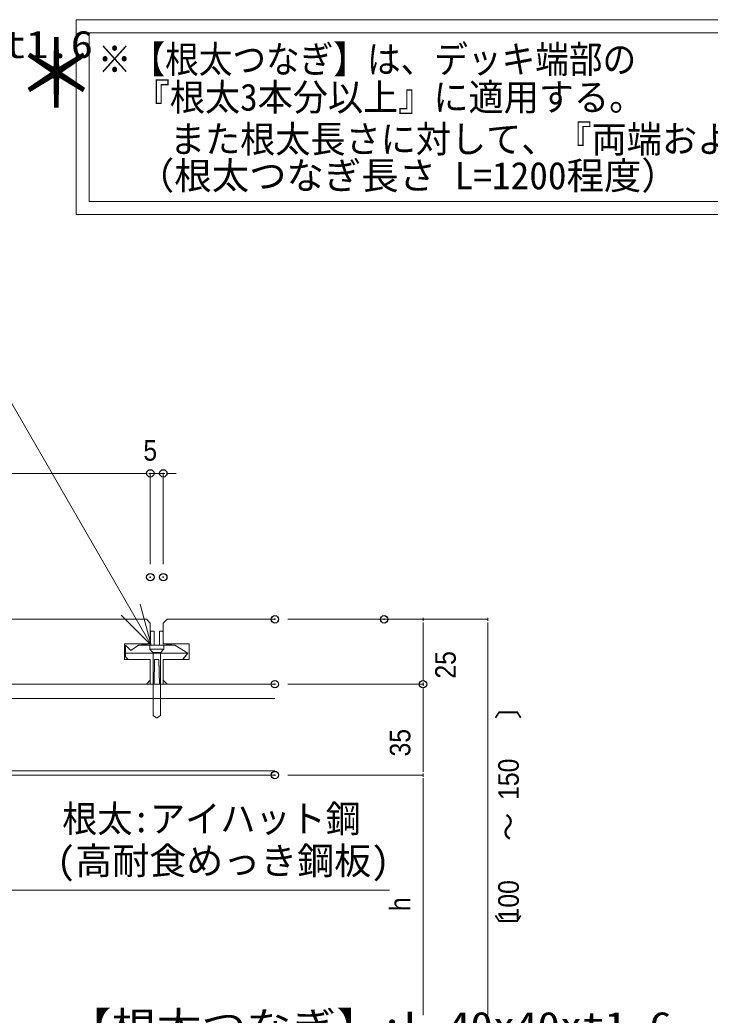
# Model space of a CAD drawing. Units: millimetres, scale not verified. Extents: x -12715 to 12220, y -3398 to 4210.
# Drawn here: x -2999.5 to -2733.6, y 2533.8 to 2917.3 of the extents above; entities that cross this region are included whole.
import ezdxf
from ezdxf.enums import TextEntityAlignment as Align

# ---------------------------------------------------------------- set-up
doc = ezdxf.new("R2010")
doc.units = ezdxf.units.MM
doc.header["$LTSCALE"] = 5.7
doc.header["$PDMODE"] = 32
doc.header["$PDSIZE"] = 2.85
for name, color, linetype, lineweight in [('0-1_デッキ', 7, 'Continuous', 9), ('0-2_文字', 4, 'Continuous', 9), ('0-3_寸法', 7, 'Continuous', 9), ('0-5_根太', 4, 'Continuous', 9), ('0-7_0', 7, 'Continuous', 9), ('0-A_WQCS', 4, 'Continuous', 9)]:
    doc.layers.add(name, color=color, linetype=linetype, lineweight=lineweight)
doc.layers.add('0-8_DEFPOINTS', color=7, linetype='Continuous')
doc.styles.add('Osaka', font='')
doc.styles.add('ＭＳ ゴシック', font='')
doc.styles.get('Osaka').set_extended_font_data('Osaka')
doc.styles.get('ＭＳ ゴシック').set_extended_font_data('MS Gothic')

# ---------------------------------------------------------------- blocks, each defined once
blk = doc.blocks.new('シンボル-31')
at = {"layer": '0-1_デッキ'}
for p, q in [((-9379.8, 500), (-10600, 500)), ((-9319.8, 440), (-9379.8, 500)), ((-9319.8, 120), (-9319.8, 440)), ((-9719.8, 120), (-9319.8, 120)), ((-9719.8, -120), (-9719.8, 120)), ((-9319.8, -120), (-9719.8, -120)), ((-9319.8, -440), (-9319.8, -120)), ((-9379.8, -500), (-9319.8, -440)), ((-10600, -500), (-9379.8, -500))]:
    blk.add_line(p, q, dxfattribs=at)
for points in [[(-3719.8, 120), (-3319.8, 120), (-3319.8, 440), (-3379.8, 500), (-9059.8, 500), (-9119.8, 440), (-9119.8, 120), (-8719.8, 120), (-8719.8, -120), (-9119.8, -120), (-9119.8, -440), (-9059.8, -500), (-3379.8, -500), (-3319.8, -440), (-3319.8, -120), (-3719.8, -120)], [(2280.2, 120), (2680.2, 120), (2680.2, 440), (2620.2, 500), (-3059.8, 500), (-3119.8, 440), (-3119.8, 120), (-2719.8, 120), (-2719.8, -120), (-3119.8, -120), (-3119.8, -440), (-3059.8, -500), (2620.2, -500), (2680.2, -440), (2680.2, -120), (2280.2, -120)], [(8280.2, 120), (8680.2, 120), (8680.2, 440), (8620.2, 500), (2940.2, 500), (2880.2, 440), (2880.2, 120), (3280.2, 120), (3280.2, -120), (2880.2, -120), (2880.2, -440), (2940.2, -500), (8620.2, -500), (8680.2, -440), (8680.2, -120), (8280.2, -120)]]:
    blk.add_lwpolyline(points, close=True, dxfattribs=at)
blk.add_lwpolyline([(10600, 500), (8940.2, 500), (8880.2, 440), (8880.2, 120), (9280.2, 120), (9280.2, -120), (8880.2, -120), (8880.2, -440), (8940.2, -500), (10600, -500)], dxfattribs=at)
blk = doc.blocks.new('_DOT')
at = {"layer": '0-7_0'}
for p, q in [((-20, 0), (-40, 0)), ((-10, 0), (10, 0))]:
    blk.add_line(p, q, dxfattribs=at)
blk = doc.blocks.new('グループ-220-1')
at = {"layer": '0-5_根太'}
for p, q in [((-137534.2, -10347.7), (-126754.2, -10347.7)), ((-137534.2, -11747.7), (-137534.2, -10347.7)), ((-137534.2, -10567.7), (-126754.2, -10567.7)), ((-137534.2, -11683.7), (-126754.2, -11683.7)), ((-137534.2, -11747.7), (-126754.2, -11747.7))]:
    blk.add_line(p, q, dxfattribs=at)
blk = doc.blocks.new('シンボル-23')
at = {"layer": '0-2_文字', "style": 'ＭＳ ゴシック', "width": 0.95}
blk.add_text('根太:アイハット鋼', height=417.9, dxfattribs=at).set_placement((-1232, 430.3), align=Align.BOTTOM_LEFT)
at = {"layer": '0-2_文字', "style": 'ＭＳ ゴシック'}
blk.add_text('(高耐食めっき鋼板)', height=417.9, dxfattribs=at).set_placement((-1314.7, -217.8), align=Align.BOTTOM_LEFT)
blk = doc.blocks.new('グループ-325-1')
at = {"layer": '0-A_WQCS'}
for p, q in [((-96.4, 658.2), (-99.7, 469.1)), ((-40, 670), (-84.4, 670)), ((-40, 670), (-40, 658.4)), ((-40, 658.4), (-40, 469.3)), ((40, 658.4), (40, 670)), ((84.4, 670), (40, 670)), ((40, 469.3), (40, 658.4)), ((99.7, 469.1), (96.4, 658.2)), ((480, 330), (-480, 330)), ((-280, 450), (280, 450)), ((400, 230), (480, 330)), ((-100, 211.1), (-100, -138)), ((-33.7, 210.7), (-39.8, -138.4)), ((39.8, -138.4), (33.7, 210.7)), ((100, -138), (100, 211.1)), ((-88, -150), (-40, -150)), ((-39.8, -138.4), (-40, -150)), ((40, -150), (39.8, -138.4)), ((40, -150), (88, -150))]:
    blk.add_line(p, q, dxfattribs=at)
blk.add_lwpolyline([(-480, 450), (-400, 370), (-280, 450), (-99.7, 470), (-96.4, 658.2), (-84.4, 670), (-40, 670), (-40, 450), (40, 450), (40, 670), (84.4, 670), (96.4, 658.2), (99.7, 470), (280, 450), (480, 330), (397.8, 230), (100, 230), (100, -138), (88, -150), (40, -150), (33.4, 230), (-33.4, 230), (-40, -150), (-88, -150), (-100, -138), (-100, 230), (-440, 230), (-480, 270)], close=True, dxfattribs=at)
for centre, start, end in [((-84.4, 658), 90, 179), ((84.4, 658), 1, 90), ((-88, -138), 180, 270), ((88, -138), 270, 0)]:
    blk.add_arc(centre, 12, start, end, dxfattribs=at)
blk = doc.blocks.new('グループ-326-1')
at = {"layer": '0-A_WQCS'}
for p, q in [((110, 390), (-110, 390)), ((-110, 390), (-79.9, 359.8)), ((56.4, 336.4), (-56.4, 336.4)), ((110, 390), (79.8, 359.8)), ((110, 450), (110, 390)), ((-56.4, 303.3), (-56.4, -634)), ((56.4, 303.3), (56.4, -634)), ((-56.4, -634), (-7.3, -668.4)), ((-7.3, -668.4), (0, -670))]:
    blk.add_line(p, q, dxfattribs=at)
for points in [[(110, 450), (-110, 450), (-110, 390)], [(0, -670), (7.2, -668.4), (56.4, -634)]]:
    blk.add_lwpolyline(points, dxfattribs=at)
for centre, start, end in [((-136.4, 303.3), 0, 45), ((136.4, 303.3), 135, 180)]:
    blk.add_arc(centre, 80, start, end, dxfattribs=at)
blk = doc.blocks.new('グループ-327-1')
at = {"layer": '0-A_WQCS'}
for name in ['グループ-325-1', 'グループ-326-1']:
    blk.add_blockref(name, (0, 0), dxfattribs=at)
blk = doc.blocks.new('WQCS2016断')
at = {"layer": '0-A_WQCS'}
blk.add_blockref('グループ-327-1', (0, 0), dxfattribs=at)

msp = doc.modelspace()

# ---------------------------------------------------------------- linework, layer by layer
at = {"layer": '0-1_デッキ'}
for points in [[(-2977.887, 2917.278), (-2504.887, 2917.278), (-2504.887, 2842.278), (-2977.887, 2842.278)], [(-2972.887, 2912.278), (-2510.22, 2912.278), (-2510.22, 2847.278), (-2972.887, 2847.278)]]:
    msp.add_lwpolyline(points, close=True, dxfattribs=at)
at = {"layer": '0-2_文字'}
for p, q in [((-3021.215, 2801.537), (-2948.913, 2676.306)), ((-3013.123, 2581.971), (-2857.165, 2581.971))]:
    msp.add_line(p, q, dxfattribs=at)
msp.add_lwpolyline([(-2953.166, 2692.181), (-2948.913, 2676.306), (-2960.534, 2687.928)], dxfattribs=at)
at = {"layer": '0-3_寸法'}
for p, q in [((-3091.761, 2742.549), (-2951.769, 2742.549)), ((-2951.769, 2742.549), (-2954.272, 2742.549)), ((-2949.265, 2707.549), (-2949.265, 2742.549)), ((-2949.265, 2707.549), (-2949.265, 2742.549)), ((-2949.265, 2742.549), (-2944.265, 2742.549)), ((-2944.265, 2707.549), (-2944.265, 2742.549)), ((-2941.761, 2742.549), (-2939.258, 2742.549)), ((-2896.27, 2686.306), (-2844.208, 2686.306)), ((-2854.208, 2686.306), (-2819.208, 2686.306)), ((-2844.208, 2683.803), (-2844.208, 2663.81)), ((-2819.208, 2683.803), (-2819.208, 2533.81)), ((-2896.27, 2661.306), (-2844.208, 2661.306)), ((-2896.27, 2661.306), (-2844.208, 2661.306)), ((-2844.208, 2628.81), (-2844.208, 2658.803)), ((-2896.27, 2626.306), (-2844.208, 2626.306)), ((-2896.27, 2626.306), (-2844.208, 2626.306)), ((-2844.208, 2623.803), (-2844.208, 2533.81))]:
    msp.add_line(p, q, dxfattribs=at)
at = {"layer": '0-8_DEFPOINTS'}
for p in [(-2949.265, 2742.549), (-2944.265, 2742.549), (-2949.265, 2702.549), (-2944.265, 2702.549), (-2901.27, 2686.306), (-2859.208, 2686.306), (-2901.27, 2661.306), (-2844.208, 2661.306), (-2901.27, 2626.306)]:
    msp.add_point(p, dxfattribs=at)

# ---------------------------------------------------------------- block references
at = {"layer": '0-1_デッキ', "xscale": 0.025, "yscale": 0.025}
msp.add_blockref('シンボル-31', (-3166.27, 2673.806), dxfattribs=at)
at = {"layer": '0-2_文字', "xscale": 0.025, "yscale": 0.025}
msp.add_blockref('シンボル-23', (-2952.415, 2590.377), dxfattribs=at)
at = {"layer": '0-3_寸法', "xscale": 0.06259308, "yscale": 0.06259308}
msp.add_blockref('_DOT', (-2949.265, 2742.549), dxfattribs=at)
msp.add_blockref('_DOT', (-2949.265, 2742.549), dxfattribs=at)
for p, rotation in [((-2944.265, 2742.549), 180), ((-2844.208, 2686.306), 90), ((-2819.208, 2686.306), 90), ((-2844.208, 2661.306), 270), ((-2844.208, 2661.306), 90), ((-2844.208, 2626.306), 270), ((-2844.208, 2626.306), 90)]:
    msp.add_blockref('_DOT', p, dxfattribs=dict(at, rotation=rotation))
at = {"layer": '0-5_根太', "xscale": 0.025, "yscale": 0.025}
msp.add_blockref('グループ-220-1', (267.586, 2920), dxfattribs=at)
at = {"layer": '0-A_WQCS', "xscale": 0.025, "yscale": 0.025}
msp.add_blockref('WQCS2016断', (-2946.765, 2665.056), dxfattribs=at)

# ---------------------------------------------------------------- texts
at = {"layer": '0-2_文字', "style": 'ＭＳ ゴシック'}
for s, height, width, p in [('【根太つなぎ】:L-40x40xt1.6', 10.56, 1.2, (-3204.38, 2899.413)), ('※【根太つなぎ】は、デッキ端部の', 10.56, 0.9, (-2969.499, 2893.658)), ('\u3000『根太3本分以上』に適用する。', 10.45, 0.95, (-2968.831, 2879.158)), ('\u3000\u3000また根太長さに対して、『両端および中間(計3ヵ所)』に配置する。', 10.45, 0.95, (-2968.831, 2863.003)), ('【根太つなぎ】:L-40x40xt1.6', 10.56, 1.2, (-2981.431, 2521.371))]:
    msp.add_text(s, height=height, dxfattribs=dict(at, width=width)).set_placement(p, align=Align.BOTTOM_LEFT)
msp.add_text('\u3000（根太つなぎ長さ L=1200程度）', height=10.56, dxfattribs=at).set_placement((-2968.831, 2848.851), align=Align.BOTTOM_LEFT)
at = {"layer": '0-3_寸法', "color": 4, "style": 'ＭＳ ゴシック', "width": 0.9}
msp.add_text('＊', height=26.12, dxfattribs=at).set_placement((-3001.518, 2875.693), align=Align.BOTTOM_LEFT)
at = {"layer": '0-3_寸法', "style": 'Osaka', "width": 0.9}
msp.add_text('5', height=7.918, dxfattribs=at).set_placement((-2951.936, 2745.049), align=Align.BOTTOM_LEFT)
for s, p in [('25', (-2829.223, 2663.464)), ('35', (-2846.708, 2633.464)), ('150', (-2804.934, 2616.731)), ('100', (-2804.934, 2569.91)), ('h', (-2846.708, 2573.894))]:
    msp.add_text(s, height=7.918, rotation=90, dxfattribs=at).set_placement(p, align=Align.BOTTOM_LEFT)
at = {"layer": '0-3_寸法', "style": 'Osaka'}
for s, p in [('〕', (-2804.934, 2647.756)), ('～', (-2804.934, 2600.936)), ('〔', (-2804.934, 2562.013))]:
    msp.add_text(s, height=7.918, rotation=90, dxfattribs=at).set_placement(p, align=Align.BOTTOM_LEFT)

doc.saveas('drawing.dxf')
